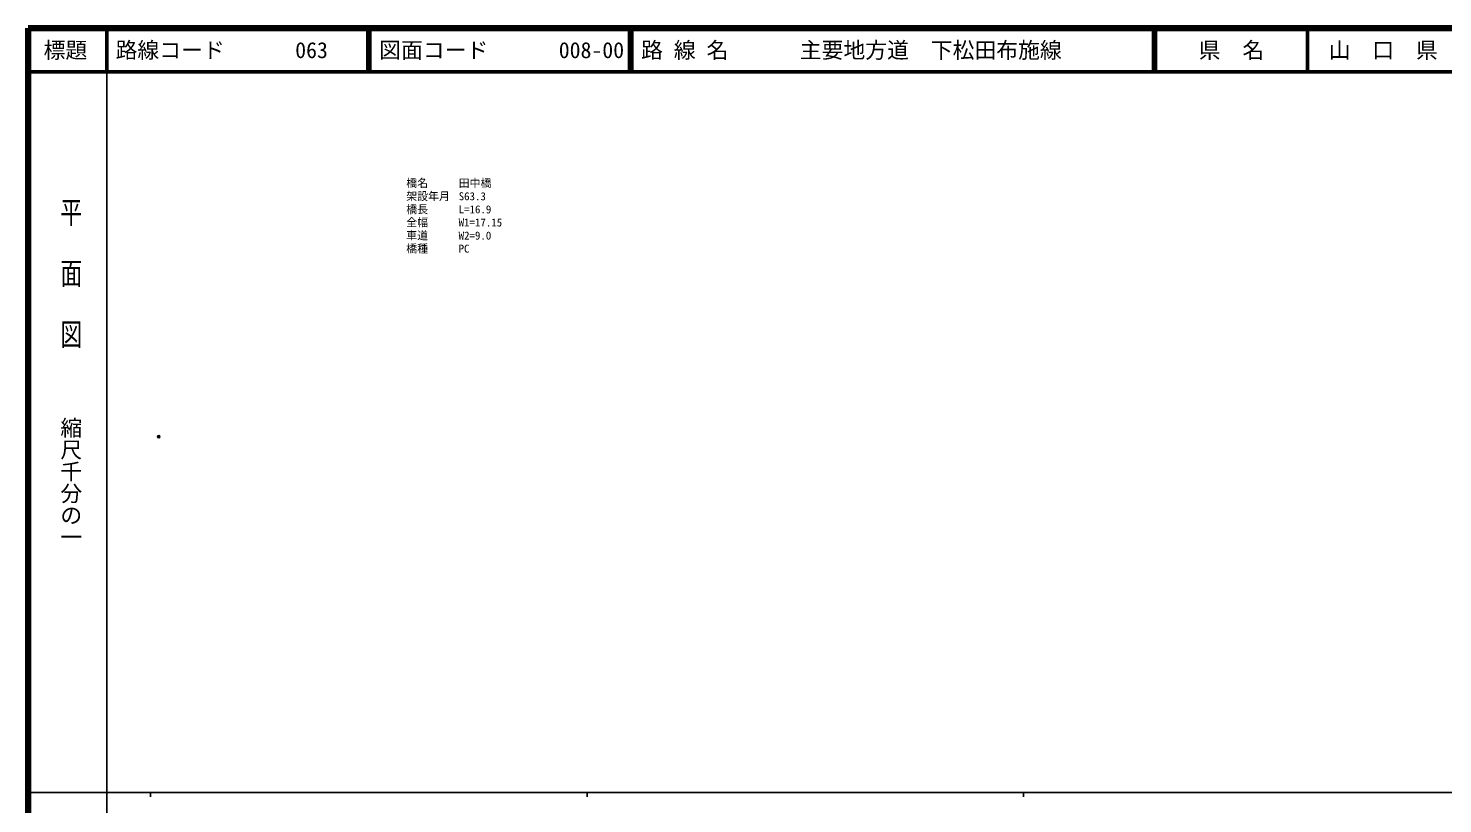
# Model space of a CAD drawing. Units: millimetres on the paper, with parts at other scales. Extents: x 40 to 680, y 20 to 380.
# Drawn here: x 40 to 364, y 202.4 to 380 of the extents above; entities that cross this region are included whole.
import ezdxf
from ezdxf.enums import TextEntityAlignment as Align

# ---------------------------------------------------------------- set-up
doc = ezdxf.new("R2010")
doc.units = ezdxf.units.MM
doc.header["$PDMODE"] = 32
doc.header["$PDSIZE"] = 0.5
for name, color, linetype in [('M-OTRS', 6, 'Continuous'), ('M-STR-HTXT', 7, 'Continuous'), ('M-TTL-TXT', 7, 'Continuous')]:
    doc.layers.add(name, color=color, linetype=linetype)
for name, color, linetype, lineweight in [('M-TTL', 2, 'Continuous', 140), ('M-TTL-BAND', 7, 'Continuous', 25), ('M-TTL-LINE', 7, 'Continuous', 50)]:
    doc.layers.add(name, color=color, linetype=linetype, lineweight=lineweight)
doc.styles.add('@ＭＳ ゴシック', font='')
doc.styles.add('ＭＳ ゴシック', font='')
doc.styles.get('@ＭＳ ゴシック').set_extended_font_data('@MS Gothic')
doc.styles.get('ＭＳ ゴシック').set_extended_font_data('MS Gothic')

msp = doc.modelspace()

# ---------------------------------------------------------------- linework, layer by layer
at = {"layer": 'M-OTRS'}
msp.add_point((69.886, 286.471), dxfattribs=at)
at = {"layer": 'M-TTL'}
for p, q in [((40, 380), (40, 20)), ((680, 380), (40, 380))]:
    msp.add_line(p, q, dxfattribs=at)
at = {"layer": 'M-TTL-BAND'}
for p, q in [((58, 370), (58, 20)), ((40, 205), (579, 205)), ((68, 205), (68, 204)), ((168, 205), (168, 204)), ((268, 205), (268, 204))]:
    msp.add_line(p, q, dxfattribs=at)
at = {"layer": 'M-TTL-LINE'}
for p, q in [((58, 380), (58, 370)), ((117.75, 380), (117.75, 370)), ((118.25, 380), (118.25, 370)), ((177.75, 380), (177.75, 370)), ((178.25, 380), (178.25, 370)), ((297.75, 380), (297.75, 370)), ((298.25, 380), (298.25, 370)), ((333, 380), (333, 370)), ((40, 370), (680, 370))]:
    msp.add_line(p, q, dxfattribs=at)

# ---------------------------------------------------------------- texts
at = {"layer": 'M-STR-HTXT', "style": 'ＭＳ ゴシック'}
for s, p in [('橋名', (126.589, 343.081)), ('田中橋', (138.589, 343.068)), ('架設年月', (126.586, 340.081)), ('S63.3', (138.586, 340.068)), ('橋長', (126.582, 337.081)), ('L=16.9', (138.582, 337.068)), ('全幅', (126.579, 334.081)), ('W1=17.15', (138.579, 334.068)), ('橋種', (126.573, 328.081)), ('車道', (126.576, 331.081)), ('W2=9.0', (138.576, 331.068)), ('PC', (138.573, 328.068))]:
    msp.add_text(s, height=1.833, rotation=359.94, dxfattribs=at).set_placement(p, align=Align.BOTTOM_LEFT)
at = {"layer": 'M-TTL-BAND', "style": '@ＭＳ ゴシック', "width": 1.4}
msp.add_text('平  面  図', height=3.666, rotation=270, dxfattribs=at).set_placement((49.777, 306.475), align=Align.MIDDLE_RIGHT)
at = {"layer": 'M-TTL-BAND', "style": '@ＭＳ ゴシック'}
msp.add_text('縮尺千分の一', height=3.666, rotation=270, dxfattribs=at).set_placement((49.777, 261.03), align=Align.MIDDLE_RIGHT)
at = {"layer": 'M-TTL-TXT', "style": 'ＭＳ ゴシック'}
for s, p in [('標題', (48.5, 375)), ('県\u3000名', (315.625, 375)), ('山\u3000口\u3000県', (350.375, 375))]:
    msp.add_text(s, height=3.666, dxfattribs=at).set_placement(p, align=Align.MIDDLE_CENTER)
for s, p in [('路線コード', (60, 375)), ('063', (101.142, 375)), ('図面コード', (120.38, 375)), ('008-00', (161.521, 375)), ('路 線 名', (180.38, 375)), ('主要地方道\u3000下松田布施線', (216.734, 375))]:
    msp.add_text(s, height=3.666, dxfattribs=at).set_placement(p, align=Align.MIDDLE_LEFT)

doc.saveas('drawing.dxf')
